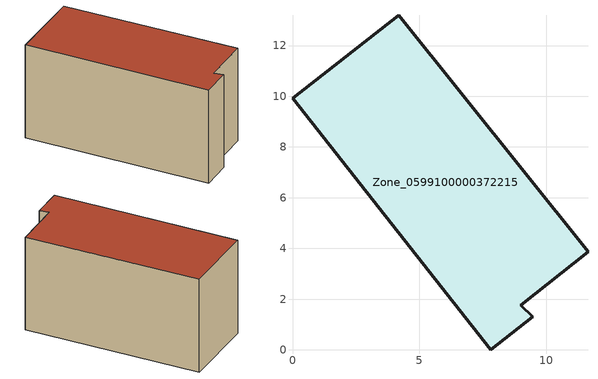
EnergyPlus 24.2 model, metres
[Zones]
Zone_0599100000372215
 floor ground (C_G): 0,9.92 4.19,13.2 11.65,3.87 8.99,1.76 9.48,1.31 7.82,0 z3.42
 wall outside (C_F): 7.82,0 9.48,1.31 8.99,1.76 11.65,3.87 4.19,13.2 0,9.92 7.82,0 z3.42:10.08
 roof outside (C_R): 4.19,13.2 0,9.92 7.82,0 9.48,1.31 8.99,1.76 11.65,3.87 z10.08
[BUILDING]
Pand.0599100000372215: North Axis=0; Terrain=City; Loads Convergence Tolerance Value=0.04; Temperature Convergence Tolerance Value=0.4; Solar Distribution=FullExterior; Maximum Number of Warmup Days=25; Minimum Number of Warmup Days=1
[Site:Location]
Rotterdam.The.Hague.AP_ZH_NLD Design_Conditions: Latitude=51.96; Longitude=4.45; Time Zone=1; Elevation=-4.5
[SITE:GROUNDTEMPERATURE:BUILDINGSURFACE]
18, 18, 18, 18, 18, 18, 18, 18, 18, 18, 18, 18
[MATERIAL] Thermal Absorptance=0.9; Solar Absorptance=0.7; Visible Absorptance=0.7
Name | Roughness | Thickness | Conductivity | Density | Specific Heat
G.TI.1992-2005 | MediumSmooth | 0.15 | 0.06 | 540 | 1210
F.TI.1992-2005 | Rough | 0.3 | 0.12 | 1920 | 840
R.TI.1992-2005 | MediumRough | 0.2 | 0.08 | 1500 | 1000
[CONSTRUCTION]
C_G: G.TI.1992-2005
C_F: F.TI.1992-2005
C_R: R.TI.1992-2005
[ZONE]
Zone_0599100000372215: Type=1; Multiplier=1; Ceiling Height=Autocalculate; Volume=Autocalculate; Floor Area=autocalculate; Part of Total Floor Area=Yes
[ZONEINFILTRATION:DESIGNFLOWRATE]
Infil_Zone_0599100000372215: Zone or ZoneList or Space or SpaceList=Zone_0599100000372215; Schedule=AlwaysOn; Design Flow Rate Calculation Method=Flow/Area; Flow Rate per Floor Area=0.0015; Constant Term Coefficient=1; Temperature Term Coefficient=0; Velocity Term Coefficient=0; Velocity Squared Term Coefficient=0
[HVACTEMPLATE:ZONE:IDEALLOADSAIRSYSTEM]
Zone_0599100000372215: Maximum Heating Supply Air Temperature=50; Minimum Cooling Supply Air Temperature=13; Maximum Heating Supply Air Humidity Ratio=0.0156; Minimum Cooling Supply Air Humidity Ratio=0.0077; Heating Limit=NoLimit; Cooling Limit=NoLimit; Dehumidification Control Type=ConstantSensibleHeatRatio; Cooling Sensible Heat Ratio=0.7; Dehumidification Setpoint=60; Humidification Control Type=None; Humidification Setpoint=30; Outdoor Air Method=None; Outdoor Air Flow Rate per Person=0.00944; Outdoor Air Flow Rate per Zone Floor Area=0; Outdoor Air Flow Rate per Zone=0; Demand Controlled Ventilation Type=None; Outdoor Air Economizer Type=NoEconomizer; Heat Recovery Type=None; Sensible Heat Recovery Effectiveness=0.7; Latent Heat Recovery Effectiveness=0.65
[ZONECONTROL:THERMOSTAT]
ThermostatControl_Zone_0599100000372215: Zone or ZoneList=Zone_0599100000372215; Control Type Schedule=DualSetpointControlType; Control 1=Thermostat_Zone_0599100000372215; Temperature Difference Between Cutout And Setpoint=0
[THERMOSTATSETPOINT:DUALSETPOINT]
Thermostat_Zone_0599100000372215: Heating Setpoint Temperature Schedule=HeatingSetpoint_Zone_0599100000372215; Cooling Setpoint Temperature Schedule=CoolingSetpoint_Zone_0599100000372215
[SCHEDULE:COMPACT]
HeatingSetpoint_Zone_0599100000372215: Through: 12/31, For: AllDays, Until: 24:00, 21
CoolingSetpoint_Zone_0599100000372215: Through: 12/31, For: AllDays, Until: 24:00, 24
DualSetpointControlType: Through: 12/31, For: AllDays, Until: 24:00, 4
AlwaysOn: Through: 12/31, For: AllDays, Until: 24:00, 1
